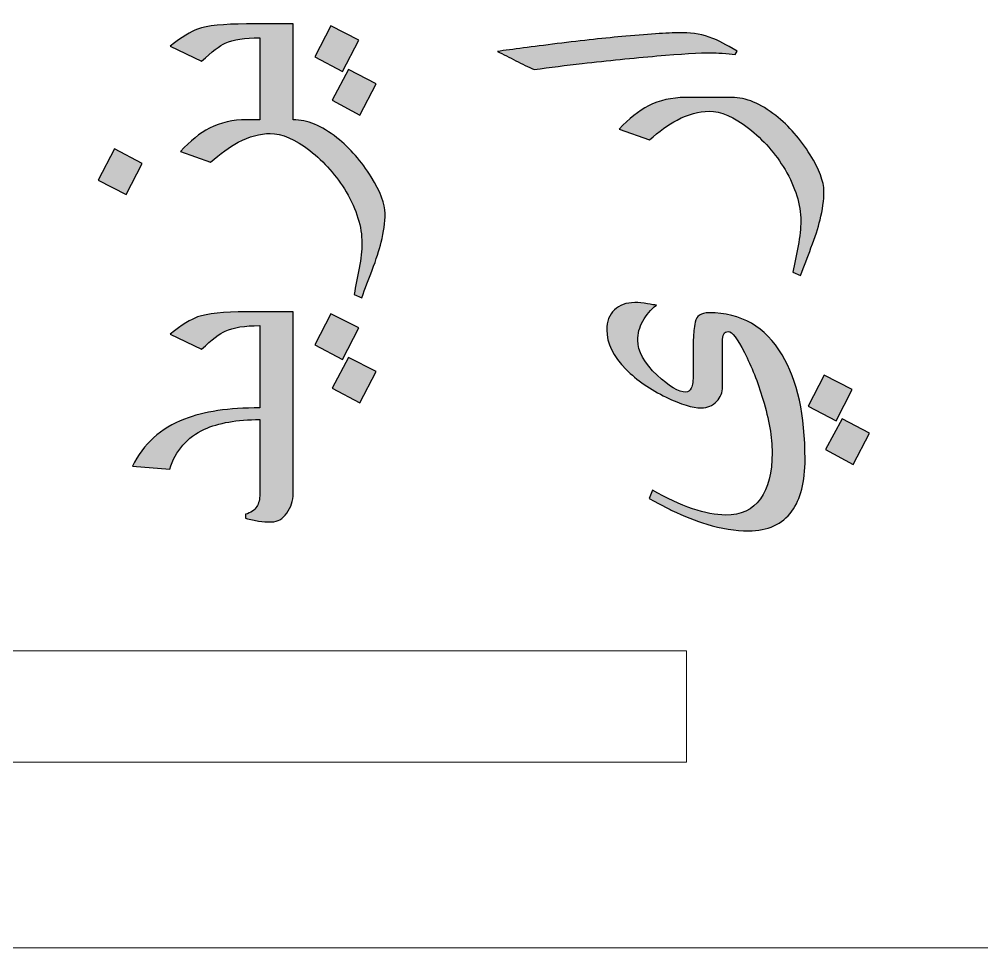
# Model space of a CAD drawing. Header units: millimetres. Extents: x -114 to 68, y -982 to -634.
# Drawn here: x -68.66 to -47.92, y -724.46 to -704.44 of the extents above; entities that cross this region are included whole.
import ezdxf

# ---------------------------------------------------------------- set-up
doc = ezdxf.new("R2010")
doc.units = ezdxf.units.MM
doc.header["$MEASUREMENT"] = 0
doc.layers.add('Layer 1', color=7, linetype='Continuous')

msp = doc.modelspace()

# ---------------------------------------------------------------- hatches: boundary and pattern name
at = {"layer": 'Layer 1', "true_color": 0x2b2a29}
h = msp.add_hatch(color=250, dxfattribs=at)
edge = h.paths.add_edge_path()
edge.add_spline(control_points=[(-62.7589, -706.6094), (-62.456, -706.6098), (-62.1418, -706.7396), (-61.8163, -706.9989), (-61.5299, -707.2246), (-61.2829, -707.5054), (-61.0755, -707.8427), (-60.8765, -708.1616), (-60.7777, -708.4255), (-60.7777, -708.6329), (-60.7777, -708.8234), (-60.806, -709.028), (-60.861, -709.2496), (-60.9019, -709.4175), (-60.9682, -709.6193), (-61.0571, -709.8535), (-61.1319, -710.0511), (-61.2067, -710.2487), (-61.2815, -710.4448), (-61.2815, -710.4448), (-61.4466, -710.3742), (-61.4466, -710.3742), (-61.4099, -710.1922), (-61.3732, -710.0031), (-61.3351, -709.8056), (-61.297, -709.608), (-61.2773, -709.4288), (-61.2773, -709.2693), (-61.2773, -708.9166), (-61.3902, -708.5483), (-61.6159, -708.1644), (-61.8234, -707.8159), (-62.0844, -707.5196), (-62.4005, -707.274), (-62.7166, -707.0285), (-63.0002, -706.9057), (-63.2542, -706.9057), (-63.473, -706.9057), (-63.7016, -706.9692), (-63.9415, -707.0948), (-64.1348, -707.1964), (-64.3323, -707.3403), (-64.5369, -707.5238), (-64.5369, -707.5238), (-65.1889, -707.291), (-65.1889, -707.291), (-64.9786, -707.0652), (-64.7698, -706.8987), (-64.5595, -706.7914), (-64.3225, -706.6701), (-64.0572, -706.6094), (-63.7651, -706.6094), (-63.7651, -706.6094), (-63.4786, -706.6094), (-63.4786, -706.6094), (-63.4786, -706.6094), (-63.4786, -704.8413), (-63.4786, -704.8413), (-63.8032, -704.8413), (-64.0501, -704.8808), (-64.2209, -704.9584), (-64.3394, -705.0106), (-64.5087, -705.1404), (-64.7317, -705.3493), (-64.7317, -705.3493), (-65.409, -705.0233), (-65.409, -705.0233), (-65.1578, -704.8271), (-64.9631, -704.7044), (-64.822, -704.655), (-64.6103, -704.5816), (-64.259, -704.5449), (-63.7679, -704.5449), (-63.7679, -704.5449), (-62.7589, -704.5449), (-62.7589, -704.5449), (-62.7589, -704.5449), (-62.7589, -706.6094), (-62.7589, -706.6094)], knot_values=[0, 0, 0, 0, 0.0384615, 0.0384615, 0.0384615, 0.0769231, 0.0769231, 0.0769231, 0.1153846, 0.1153846, 0.1153846, 0.1538462, 0.1538462, 0.1538462, 0.1923077, 0.1923077, 0.1923077, 0.2307692, 0.2307692, 0.2307692, 0.2692308, 0.2692308, 0.2692308, 0.3076923, 0.3076923, 0.3076923, 0.3461538, 0.3461538, 0.3461538, 0.3846154, 0.3846154, 0.3846154, 0.4230769, 0.4230769, 0.4230769, 0.4615385, 0.4615385, 0.4615385, 0.5, 0.5, 0.5, 0.5384615, 0.5384615, 0.5384615, 0.5769231, 0.5769231, 0.5769231, 0.6153846, 0.6153846, 0.6153846, 0.6538462, 0.6538462, 0.6538462, 0.6923077, 0.6923077, 0.6923077, 0.7307692, 0.7307692, 0.7307692, 0.7692308, 0.7692308, 0.7692308, 0.8076923, 0.8076923, 0.8076923, 0.8461538, 0.8461538, 0.8461538, 0.8846154, 0.8846154, 0.8846154, 0.9230769, 0.9230769, 0.9230769, 0.9615385, 0.9615385, 0.9615385, 1, 1, 1, 1], degree=3, periodic=1)
h = msp.add_hatch(color=250, dxfattribs=at)
edge = h.paths.add_edge_path()
edge.add_spline(control_points=[(-61.9461, -704.5873), (-61.9461, -704.5873), (-61.345, -704.8921), (-61.345, -704.8921), (-61.345, -704.8921), (-61.6921, -705.5694), (-61.6921, -705.5694), (-61.6921, -705.5694), (-62.2933, -705.2561), (-62.2933, -705.2561), (-62.2933, -705.2561), (-61.9461, -704.5873), (-61.9461, -704.5873)], knot_values=[0, 0, 0, 0, 0.25, 0.25, 0.25, 0.5, 0.5, 0.5, 0.75, 0.75, 0.75, 1, 1, 1, 1], degree=3, periodic=1)
h = msp.add_hatch(color=250, dxfattribs=at)
edge = h.paths.add_edge_path()
edge.add_spline(control_points=[(-54.3558, -704.734), (-54.1356, -704.734), (-53.9211, -704.7749), (-53.7151, -704.8554), (-53.605, -704.8977), (-53.4301, -704.988), (-53.1902, -705.1277), (-53.1902, -705.1277), (-53.2311, -705.2025), (-53.2311, -705.2025), (-53.3115, -705.1926), (-53.4032, -705.1841), (-53.5091, -705.1771), (-53.6135, -705.17), (-53.6841, -705.1658), (-53.7193, -705.1658), (-54.0058, -705.1658), (-54.4066, -705.1884), (-54.9202, -705.2335), (-55.4338, -705.2801), (-55.9701, -705.3337), (-56.5303, -705.3972), (-56.869, -705.4367), (-57.2147, -705.4791), (-57.5675, -705.5256), (-57.6888, -705.4706), (-57.8186, -705.4071), (-57.9597, -705.3365), (-58.0994, -705.266), (-58.2307, -705.1997), (-58.3549, -705.1362), (-58.0416, -705.0924), (-57.6112, -705.036), (-57.0665, -704.9682), (-56.5204, -704.9005), (-56.0293, -704.8469), (-55.5905, -704.8088), (-55.0458, -704.7594), (-54.6337, -704.734), (-54.3558, -704.734)], knot_values=[0, 0, 0, 0, 0.0769231, 0.0769231, 0.0769231, 0.1538462, 0.1538462, 0.1538462, 0.2307692, 0.2307692, 0.2307692, 0.3076923, 0.3076923, 0.3076923, 0.3846154, 0.3846154, 0.3846154, 0.4615385, 0.4615385, 0.4615385, 0.5384615, 0.5384615, 0.5384615, 0.6153846, 0.6153846, 0.6153846, 0.6923077, 0.6923077, 0.6923077, 0.7692308, 0.7692308, 0.7692308, 0.8461538, 0.8461538, 0.8461538, 0.9230769, 0.9230769, 0.9230769, 1, 1, 1, 1], degree=3, periodic=1)
h = msp.add_hatch(color=250, dxfattribs=at)
edge = h.paths.add_edge_path()
edge.add_spline(control_points=[(-61.5651, -705.5271), (-61.5651, -705.5271), (-60.9725, -705.8333), (-60.9725, -705.8333), (-60.9725, -705.8333), (-61.3238, -706.5092), (-61.3238, -706.5092), (-61.3238, -706.5092), (-61.9207, -706.1903), (-61.9207, -706.1903), (-61.9207, -706.1903), (-61.5651, -705.5271), (-61.5651, -705.5271)], knot_values=[0, 0, 0, 0, 0.25, 0.25, 0.25, 0.5, 0.5, 0.5, 0.75, 0.75, 0.75, 1, 1, 1, 1], degree=3, periodic=1)
h = msp.add_hatch(color=250, dxfattribs=at)
edge = h.paths.add_edge_path()
edge.add_spline(control_points=[(-53.3016, -706.1296), (-52.9983, -706.1296), (-52.6836, -706.2594), (-52.3576, -706.5191), (-52.0712, -706.7448), (-51.8242, -707.0256), (-51.6168, -707.3629), (-51.4178, -707.6818), (-51.319, -707.9457), (-51.319, -708.1531), (-51.319, -708.3436), (-51.3473, -708.5482), (-51.4023, -708.7698), (-51.4432, -708.9377), (-51.5095, -709.1395), (-51.5984, -709.3737), (-51.6732, -709.5713), (-51.748, -709.7689), (-51.8228, -709.965), (-51.8228, -709.965), (-51.9879, -709.8944), (-51.9879, -709.8944), (-51.9512, -709.7124), (-51.9145, -709.5233), (-51.8764, -709.3258), (-51.8383, -709.1282), (-51.8186, -708.949), (-51.8186, -708.7895), (-51.8186, -708.4368), (-51.9315, -708.0685), (-52.1572, -707.6846), (-52.3647, -707.3361), (-52.6257, -707.0398), (-52.9418, -706.7942), (-53.2579, -706.5487), (-53.5415, -706.4259), (-53.7955, -706.4259), (-54.0143, -706.4259), (-54.2429, -706.4894), (-54.4828, -706.615), (-54.6761, -706.7166), (-54.8736, -706.8605), (-55.0782, -707.044), (-55.0782, -707.044), (-55.7302, -706.8112), (-55.7302, -706.8112), (-55.5199, -706.5854), (-55.3111, -706.4189), (-55.1008, -706.3116), (-54.8638, -706.1903), (-54.5985, -706.1296), (-54.3064, -706.1296), (-54.3064, -706.1296), (-53.3016, -706.1296), (-53.3016, -706.1296)], knot_values=[0, 0, 0, 0, 0.0555556, 0.0555556, 0.0555556, 0.1111111, 0.1111111, 0.1111111, 0.1666667, 0.1666667, 0.1666667, 0.2222222, 0.2222222, 0.2222222, 0.2777778, 0.2777778, 0.2777778, 0.3333333, 0.3333333, 0.3333333, 0.3888889, 0.3888889, 0.3888889, 0.4444444, 0.4444444, 0.4444444, 0.5, 0.5, 0.5, 0.5555556, 0.5555556, 0.5555556, 0.6111111, 0.6111111, 0.6111111, 0.6666667, 0.6666667, 0.6666667, 0.7222222, 0.7222222, 0.7222222, 0.7777778, 0.7777778, 0.7777778, 0.8333333, 0.8333333, 0.8333333, 0.8888889, 0.8888889, 0.8888889, 0.9444444, 0.9444444, 0.9444444, 1, 1, 1, 1], degree=3, periodic=1)
h = msp.add_hatch(color=250, dxfattribs=at)
edge = h.paths.add_edge_path()
edge.add_spline(control_points=[(-66.6085, -707.2359), (-66.6085, -707.2359), (-66.0102, -707.5548), (-66.0102, -707.5548), (-66.0102, -707.5548), (-66.3559, -708.2181), (-66.3559, -708.2181), (-66.3559, -708.2181), (-66.9584, -707.9147), (-66.9584, -707.9147), (-66.9584, -707.9147), (-66.6085, -707.2359), (-66.6085, -707.2359)], knot_values=[0, 0, 0, 0, 0.25, 0.25, 0.25, 0.5, 0.5, 0.5, 0.75, 0.75, 0.75, 1, 1, 1, 1], degree=3, periodic=1)
h = msp.add_hatch(color=250, dxfattribs=at)
edge = h.paths.add_edge_path()
edge.add_spline(control_points=[(-55.3972, -710.5506), (-55.3083, -710.5506), (-55.2179, -710.5591), (-55.1248, -710.5746), (-55.0331, -710.5916), (-54.9668, -710.6029), (-54.9287, -710.6071), (-55.0543, -710.7045), (-55.1516, -710.8188), (-55.2236, -710.9528), (-55.2956, -711.0869), (-55.3322, -711.2223), (-55.3322, -711.3606), (-55.3322, -711.6005), (-55.1925, -711.8531), (-54.9117, -712.117), (-54.6549, -712.3597), (-54.4489, -712.4811), (-54.2965, -712.4811), (-54.2443, -712.4811), (-54.2048, -712.4514), (-54.178, -712.3922), (-54.1511, -712.3329), (-54.1384, -712.2299), (-54.1384, -712.0831), (-54.1384, -712.0831), (-54.1384, -711.7529), (-54.1384, -711.7529), (-54.1384, -711.554), (-54.137, -711.4058), (-54.1328, -711.3112), (-54.1286, -711.2153), (-54.1159, -711.1024), (-54.0933, -710.9697), (-54.0707, -710.8371), (-53.9705, -710.7708), (-53.7927, -710.7708), (-53.1041, -710.7708), (-52.5792, -711.0728), (-52.2193, -711.6753), (-51.8905, -712.2299), (-51.7254, -712.9792), (-51.7254, -713.9246), (-51.7254, -714.4143), (-51.82, -714.7896), (-52.0105, -715.0479), (-52.2165, -715.3287), (-52.5284, -715.4698), (-52.9432, -715.4698), (-53.2297, -715.4698), (-53.5303, -715.4232), (-53.8435, -715.3287), (-54.0834, -715.2581), (-54.3332, -715.1579), (-54.5956, -715.0309), (-54.6126, -715.0239), (-54.7763, -714.9364), (-55.0867, -714.7713), (-55.0867, -714.7713), (-55.0162, -714.5977), (-55.0162, -714.5977), (-54.7085, -714.7699), (-54.4207, -714.9025), (-54.1526, -714.9943), (-53.8859, -715.086), (-53.6488, -715.1311), (-53.4428, -715.1311), (-53.1069, -715.1311), (-52.8557, -715.0154), (-52.6878, -714.7826), (-52.5199, -714.5512), (-52.4366, -714.2181), (-52.4366, -713.7863), (-52.4366, -713.4575), (-52.5015, -713.0737), (-52.6328, -712.6363), (-52.7443, -712.2623), (-52.8783, -711.9265), (-53.0335, -711.6259), (-53.1888, -711.3268), (-53.3031, -711.1772), (-53.3764, -711.1772), (-53.4286, -711.1772), (-53.4625, -711.1941), (-53.4794, -711.2294), (-53.495, -711.2633), (-53.5034, -711.3197), (-53.5034, -711.3973), (-53.5034, -711.3973), (-53.5034, -712.3682), (-53.5034, -712.3682), (-53.5034, -712.4867), (-53.5458, -712.5911), (-53.6319, -712.6828), (-53.7179, -712.7746), (-53.828, -712.8197), (-53.9635, -712.8197), (-54.1483, -712.8197), (-54.3995, -712.7435), (-54.717, -712.5911), (-55.0627, -712.426), (-55.3506, -712.2256), (-55.5834, -711.99), (-55.8614, -711.7078), (-56.0011, -711.4241), (-56.0011, -711.1391), (-56.0011, -710.957), (-55.9461, -710.8131), (-55.836, -710.7087), (-55.7245, -710.6029), (-55.5792, -710.5506), (-55.3972, -710.5506)], knot_values=[0, 0, 0, 0, 0.027027, 0.027027, 0.027027, 0.0540541, 0.0540541, 0.0540541, 0.0810811, 0.0810811, 0.0810811, 0.1081081, 0.1081081, 0.1081081, 0.1351351, 0.1351351, 0.1351351, 0.1621622, 0.1621622, 0.1621622, 0.1891892, 0.1891892, 0.1891892, 0.2162162, 0.2162162, 0.2162162, 0.2432432, 0.2432432, 0.2432432, 0.2702703, 0.2702703, 0.2702703, 0.2972973, 0.2972973, 0.2972973, 0.3243243, 0.3243243, 0.3243243, 0.3513514, 0.3513514, 0.3513514, 0.3783784, 0.3783784, 0.3783784, 0.4054054, 0.4054054, 0.4054054, 0.4324324, 0.4324324, 0.4324324, 0.4594595, 0.4594595, 0.4594595, 0.4864865, 0.4864865, 0.4864865, 0.5135135, 0.5135135, 0.5135135, 0.5405405, 0.5405405, 0.5405405, 0.5675676, 0.5675676, 0.5675676, 0.5945946, 0.5945946, 0.5945946, 0.6216216, 0.6216216, 0.6216216, 0.6486486, 0.6486486, 0.6486486, 0.6756757, 0.6756757, 0.6756757, 0.7027027, 0.7027027, 0.7027027, 0.7297297, 0.7297297, 0.7297297, 0.7567568, 0.7567568, 0.7567568, 0.7837838, 0.7837838, 0.7837838, 0.8108108, 0.8108108, 0.8108108, 0.8378378, 0.8378378, 0.8378378, 0.8648649, 0.8648649, 0.8648649, 0.8918919, 0.8918919, 0.8918919, 0.9189189, 0.9189189, 0.9189189, 0.9459459, 0.9459459, 0.9459459, 0.972973, 0.972973, 0.972973, 1, 1, 1, 1], degree=3, periodic=1)
h = msp.add_hatch(color=250, dxfattribs=at)
edge = h.paths.add_edge_path()
edge.add_spline(control_points=[(-62.7589, -710.751), (-62.7589, -710.751), (-62.7589, -712.8197), (-62.7589, -712.8197), (-62.7589, -712.8197), (-62.7589, -713.1048), (-62.7589, -713.1048), (-62.7589, -713.1048), (-62.7589, -714.6669), (-62.7589, -714.6669), (-62.7589, -714.8235), (-62.8041, -714.9646), (-62.8958, -715.0902), (-62.9861, -715.2144), (-63.0934, -715.2779), (-63.2176, -715.2779), (-63.322, -715.2779), (-63.4165, -715.2722), (-63.5026, -715.261), (-63.5873, -715.2497), (-63.6818, -715.2285), (-63.7834, -715.1989), (-63.7834, -715.1989), (-63.7834, -715.1142), (-63.7834, -715.1142), (-63.6705, -715.0832), (-63.5901, -715.0281), (-63.5407, -714.9491), (-63.4998, -714.8828), (-63.4786, -714.7911), (-63.4786, -714.6753), (-63.4786, -714.6753), (-63.4786, -713.1048), (-63.4786, -713.1048), (-63.4786, -713.1048), (-63.4786, -713.0737), (-63.4786, -713.0737), (-63.9725, -713.0737), (-64.369, -713.1429), (-64.6696, -713.2812), (-65.0435, -713.4533), (-65.2933, -713.7398), (-65.4175, -714.1405), (-65.4175, -714.1405), (-66.2218, -714.077), (-66.2218, -714.077), (-65.9876, -713.5987), (-65.6136, -713.26), (-65.1, -713.061), (-64.6865, -712.9002), (-64.1461, -712.8197), (-63.4786, -712.8197), (-63.4786, -712.8197), (-63.4786, -711.0474), (-63.4786, -711.0474), (-63.8032, -711.0474), (-64.0501, -711.0869), (-64.2209, -711.1645), (-64.3394, -711.2167), (-64.5087, -711.3465), (-64.7317, -711.5554), (-64.7317, -711.5554), (-65.409, -711.2294), (-65.409, -711.2294), (-65.1578, -711.0332), (-64.9631, -710.9105), (-64.822, -710.8611), (-64.6103, -710.7877), (-64.259, -710.751), (-63.7679, -710.751), (-63.7679, -710.751), (-62.7589, -710.751), (-62.7589, -710.751)], knot_values=[0, 0, 0, 0, 0.0416667, 0.0416667, 0.0416667, 0.0833333, 0.0833333, 0.0833333, 0.125, 0.125, 0.125, 0.1666667, 0.1666667, 0.1666667, 0.2083333, 0.2083333, 0.2083333, 0.25, 0.25, 0.25, 0.2916667, 0.2916667, 0.2916667, 0.3333333, 0.3333333, 0.3333333, 0.375, 0.375, 0.375, 0.4166667, 0.4166667, 0.4166667, 0.4583333, 0.4583333, 0.4583333, 0.5, 0.5, 0.5, 0.5416667, 0.5416667, 0.5416667, 0.5833333, 0.5833333, 0.5833333, 0.625, 0.625, 0.625, 0.6666667, 0.6666667, 0.6666667, 0.7083333, 0.7083333, 0.7083333, 0.75, 0.75, 0.75, 0.7916667, 0.7916667, 0.7916667, 0.8333333, 0.8333333, 0.8333333, 0.875, 0.875, 0.875, 0.9166667, 0.9166667, 0.9166667, 0.9583333, 0.9583333, 0.9583333, 1, 1, 1, 1], degree=3, periodic=1)
h = msp.add_hatch(color=250, dxfattribs=at)
edge = h.paths.add_edge_path()
edge.add_spline(control_points=[(-61.9461, -710.7934), (-61.9461, -710.7934), (-61.345, -711.0982), (-61.345, -711.0982), (-61.345, -711.0982), (-61.6921, -711.7755), (-61.6921, -711.7755), (-61.6921, -711.7755), (-62.2933, -711.4622), (-62.2933, -711.4622), (-62.2933, -711.4622), (-61.9461, -710.7934), (-61.9461, -710.7934)], knot_values=[0, 0, 0, 0, 0.25, 0.25, 0.25, 0.5, 0.5, 0.5, 0.75, 0.75, 0.75, 1, 1, 1, 1], degree=3, periodic=1)
h = msp.add_hatch(color=250, dxfattribs=at)
edge = h.paths.add_edge_path()
edge.add_spline(control_points=[(-61.5651, -711.7332), (-61.5651, -711.7332), (-60.9725, -712.0394), (-60.9725, -712.0394), (-60.9725, -712.0394), (-61.3238, -712.7153), (-61.3238, -712.7153), (-61.3238, -712.7153), (-61.9207, -712.3964), (-61.9207, -712.3964), (-61.9207, -712.3964), (-61.5651, -711.7332), (-61.5651, -711.7332)], knot_values=[0, 0, 0, 0, 0.25, 0.25, 0.25, 0.5, 0.5, 0.5, 0.75, 0.75, 0.75, 1, 1, 1, 1], degree=3, periodic=1)
h = msp.add_hatch(color=250, dxfattribs=at)
edge = h.paths.add_edge_path()
edge.add_spline(control_points=[(-51.3106, -712.117), (-51.3106, -712.117), (-50.7094, -712.4218), (-50.7094, -712.4218), (-50.7094, -712.4218), (-51.0566, -713.0991), (-51.0566, -713.0991), (-51.0566, -713.0991), (-51.6577, -712.7859), (-51.6577, -712.7859), (-51.6577, -712.7859), (-51.3106, -712.117), (-51.3106, -712.117)], knot_values=[0, 0, 0, 0, 0.25, 0.25, 0.25, 0.5, 0.5, 0.5, 0.75, 0.75, 0.75, 1, 1, 1, 1], degree=3, periodic=1)
h = msp.add_hatch(color=250, dxfattribs=at)
edge = h.paths.add_edge_path()
edge.add_spline(control_points=[(-50.9296, -713.0568), (-50.9296, -713.0568), (-50.3369, -713.363), (-50.3369, -713.363), (-50.3369, -713.363), (-50.6883, -714.0389), (-50.6883, -714.0389), (-50.6883, -714.0389), (-51.2852, -713.72), (-51.2852, -713.72), (-51.2852, -713.72), (-50.9296, -713.0568), (-50.9296, -713.0568)], knot_values=[0, 0, 0, 0, 0.25, 0.25, 0.25, 0.5, 0.5, 0.5, 0.75, 0.75, 0.75, 1, 1, 1, 1], degree=3, periodic=1)

# ---------------------------------------------------------------- linework, layer by layer
at = {"layer": 'Layer 1', "color": 230, "lineweight": 20}
msp.add_open_spline([(-109.4153, -724.459), (-109.4153, -724.459), (60.5847, -724.459), (60.5847, -724.459), (63.3347, -724.459), (65.5847, -722.2089), (65.5847, -719.4589), (65.5847, -719.4589), (65.5847, -639.4591), (65.5847, -639.4591), (65.5847, -636.7091), (63.3347, -634.459), (60.5847, -634.459), (60.5847, -634.459), (-109.4153, -634.459), (-109.4153, -634.459), (-112.1653, -634.459), (-114.4153, -636.7091), (-114.4153, -639.4591), (-114.4153, -639.4591), (-114.4153, -719.4589), (-114.4153, -719.4589), (-114.4153, -722.2089), (-112.1653, -724.459), (-109.4153, -724.459)], degree=3, knots=[0, 0, 0, 0, 0.125, 0.125, 0.125, 0.25, 0.25, 0.25, 0.375, 0.375, 0.375, 0.5, 0.5, 0.5, 0.625, 0.625, 0.625, 0.75, 0.75, 0.75, 0.875, 0.875, 0.875, 1, 1, 1, 1], dxfattribs=at)
msp.add_open_spline([(-109.4153, -724.459), (-109.4153, -724.459), (60.5847, -724.459), (60.5847, -724.459), (63.3347, -724.459), (65.5847, -722.2089), (65.5847, -719.4589), (65.5847, -719.4589), (65.5847, -639.4591), (65.5847, -639.4591), (65.5847, -636.7091), (63.3347, -634.459), (60.5847, -634.459), (60.5847, -634.459), (-109.4153, -634.459), (-109.4153, -634.459), (-112.1653, -634.459), (-114.4153, -636.7091), (-114.4153, -639.4591), (-114.4153, -639.4591), (-114.4153, -719.4589), (-114.4153, -719.4589), (-114.4153, -722.2089), (-112.1653, -724.459), (-109.4153, -724.459)], degree=3, knots=[0, 0, 0, 0, 0.125, 0.125, 0.125, 0.25, 0.25, 0.25, 0.375, 0.375, 0.375, 0.5, 0.5, 0.5, 0.625, 0.625, 0.625, 0.75, 0.75, 0.75, 0.875, 0.875, 0.875, 1, 1, 1, 1], dxfattribs=at)
msp.add_open_spline([(-109.4153, -724.459), (-109.4153, -724.459), (60.5847, -724.459), (60.5847, -724.459), (63.3347, -724.459), (65.5847, -722.2089), (65.5847, -719.4589), (65.5847, -719.4589), (65.5847, -639.4591), (65.5847, -639.4591), (65.5847, -636.7091), (63.3347, -634.459), (60.5847, -634.459), (60.5847, -634.459), (-109.4153, -634.459), (-109.4153, -634.459), (-112.1653, -634.459), (-114.4153, -636.7091), (-114.4153, -639.4591), (-114.4153, -639.4591), (-114.4153, -719.4589), (-114.4153, -719.4589), (-114.4153, -722.2089), (-112.1653, -724.459), (-109.4153, -724.459)], degree=3, knots=[0, 0, 0, 0, 0.125, 0.125, 0.125, 0.25, 0.25, 0.25, 0.375, 0.375, 0.375, 0.5, 0.5, 0.5, 0.625, 0.625, 0.625, 0.75, 0.75, 0.75, 0.875, 0.875, 0.875, 1, 1, 1, 1], dxfattribs=at)
msp.add_open_spline([(-109.4153, -724.459), (-109.4153, -724.459), (60.5847, -724.459), (60.5847, -724.459), (63.3347, -724.459), (65.5847, -722.2089), (65.5847, -719.4589), (65.5847, -719.4589), (65.5847, -639.4591), (65.5847, -639.4591), (65.5847, -636.7091), (63.3347, -634.459), (60.5847, -634.459), (60.5847, -634.459), (-109.4153, -634.459), (-109.4153, -634.459), (-112.1653, -634.459), (-114.4153, -636.7091), (-114.4153, -639.4591), (-114.4153, -639.4591), (-114.4153, -719.4589), (-114.4153, -719.4589), (-114.4153, -722.2089), (-112.1653, -724.459), (-109.4153, -724.459)], degree=3, knots=[0, 0, 0, 0, 0.125, 0.125, 0.125, 0.25, 0.25, 0.25, 0.375, 0.375, 0.375, 0.5, 0.5, 0.5, 0.625, 0.625, 0.625, 0.75, 0.75, 0.75, 0.875, 0.875, 0.875, 1, 1, 1, 1], dxfattribs=at)
at = {"layer": 'Layer 1', "color": 250}
for points, knots in [([(-62.7589, -706.6094), (-62.456, -706.6098), (-62.1418, -706.7396), (-61.8163, -706.9989), (-61.5299, -707.2246), (-61.2829, -707.5054), (-61.0755, -707.8427), (-60.8765, -708.1616), (-60.7777, -708.4255), (-60.7777, -708.6329), (-60.7777, -708.8234), (-60.806, -709.028), (-60.861, -709.2496), (-60.9019, -709.4175), (-60.9682, -709.6193), (-61.0571, -709.8535), (-61.1319, -710.0511), (-61.2067, -710.2487), (-61.2815, -710.4448), (-61.2815, -710.4448), (-61.4466, -710.3742), (-61.4466, -710.3742), (-61.4099, -710.1922), (-61.3732, -710.0031), (-61.3351, -709.8056), (-61.297, -709.608), (-61.2773, -709.4288), (-61.2773, -709.2693), (-61.2773, -708.9166), (-61.3902, -708.5483), (-61.6159, -708.1644), (-61.8234, -707.8159), (-62.0844, -707.5196), (-62.4005, -707.274), (-62.7166, -707.0285), (-63.0002, -706.9057), (-63.2542, -706.9057), (-63.473, -706.9057), (-63.7016, -706.9692), (-63.9415, -707.0948), (-64.1348, -707.1964), (-64.3323, -707.3403), (-64.5369, -707.5238), (-64.5369, -707.5238), (-65.1889, -707.291), (-65.1889, -707.291), (-64.9786, -707.0652), (-64.7698, -706.8987), (-64.5595, -706.7914), (-64.3225, -706.6701), (-64.0572, -706.6094), (-63.7651, -706.6094), (-63.7651, -706.6094), (-63.4786, -706.6094), (-63.4786, -706.6094), (-63.4786, -706.6094), (-63.4786, -704.8413), (-63.4786, -704.8413), (-63.8032, -704.8413), (-64.0501, -704.8808), (-64.2209, -704.9584), (-64.3394, -705.0106), (-64.5087, -705.1404), (-64.7317, -705.3493), (-64.7317, -705.3493), (-65.409, -705.0233), (-65.409, -705.0233), (-65.1578, -704.8271), (-64.9631, -704.7044), (-64.822, -704.655), (-64.6103, -704.5816), (-64.259, -704.5449), (-63.7679, -704.5449), (-63.7679, -704.5449), (-62.7589, -704.5449), (-62.7589, -704.5449), (-62.7589, -704.5449), (-62.7589, -706.6094), (-62.7589, -706.6094)], [0, 0, 0, 0, 0.0384615, 0.0384615, 0.0384615, 0.0769231, 0.0769231, 0.0769231, 0.1153846, 0.1153846, 0.1153846, 0.1538462, 0.1538462, 0.1538462, 0.1923077, 0.1923077, 0.1923077, 0.2307692, 0.2307692, 0.2307692, 0.2692308, 0.2692308, 0.2692308, 0.3076923, 0.3076923, 0.3076923, 0.3461538, 0.3461538, 0.3461538, 0.3846154, 0.3846154, 0.3846154, 0.4230769, 0.4230769, 0.4230769, 0.4615385, 0.4615385, 0.4615385, 0.5, 0.5, 0.5, 0.5384615, 0.5384615, 0.5384615, 0.5769231, 0.5769231, 0.5769231, 0.6153846, 0.6153846, 0.6153846, 0.6538462, 0.6538462, 0.6538462, 0.6923077, 0.6923077, 0.6923077, 0.7307692, 0.7307692, 0.7307692, 0.7692308, 0.7692308, 0.7692308, 0.8076923, 0.8076923, 0.8076923, 0.8461538, 0.8461538, 0.8461538, 0.8846154, 0.8846154, 0.8846154, 0.9230769, 0.9230769, 0.9230769, 0.9615385, 0.9615385, 0.9615385, 1, 1, 1, 1]), ([(-61.9461, -704.5873), (-61.9461, -704.5873), (-61.345, -704.8921), (-61.345, -704.8921), (-61.345, -704.8921), (-61.6921, -705.5694), (-61.6921, -705.5694), (-61.6921, -705.5694), (-62.2933, -705.2561), (-62.2933, -705.2561), (-62.2933, -705.2561), (-61.9461, -704.5873), (-61.9461, -704.5873)], [0, 0, 0, 0, 0.25, 0.25, 0.25, 0.5, 0.5, 0.5, 0.75, 0.75, 0.75, 1, 1, 1, 1]), ([(-54.3558, -704.734), (-54.1356, -704.734), (-53.9211, -704.7749), (-53.7151, -704.8554), (-53.605, -704.8977), (-53.4301, -704.988), (-53.1902, -705.1277), (-53.1902, -705.1277), (-53.2311, -705.2025), (-53.2311, -705.2025), (-53.3115, -705.1926), (-53.4032, -705.1841), (-53.5091, -705.1771), (-53.6135, -705.17), (-53.6841, -705.1658), (-53.7193, -705.1658), (-54.0058, -705.1658), (-54.4066, -705.1884), (-54.9202, -705.2335), (-55.4338, -705.2801), (-55.9701, -705.3337), (-56.5303, -705.3972), (-56.869, -705.4367), (-57.2147, -705.4791), (-57.5675, -705.5256), (-57.6888, -705.4706), (-57.8186, -705.4071), (-57.9597, -705.3365), (-58.0994, -705.266), (-58.2307, -705.1997), (-58.3549, -705.1362), (-58.0416, -705.0924), (-57.6112, -705.036), (-57.0665, -704.9682), (-56.5204, -704.9005), (-56.0293, -704.8469), (-55.5905, -704.8088), (-55.0458, -704.7594), (-54.6337, -704.734), (-54.3558, -704.734)], [0, 0, 0, 0, 0.0769231, 0.0769231, 0.0769231, 0.1538462, 0.1538462, 0.1538462, 0.2307692, 0.2307692, 0.2307692, 0.3076923, 0.3076923, 0.3076923, 0.3846154, 0.3846154, 0.3846154, 0.4615385, 0.4615385, 0.4615385, 0.5384615, 0.5384615, 0.5384615, 0.6153846, 0.6153846, 0.6153846, 0.6923077, 0.6923077, 0.6923077, 0.7692308, 0.7692308, 0.7692308, 0.8461538, 0.8461538, 0.8461538, 0.9230769, 0.9230769, 0.9230769, 1, 1, 1, 1]), ([(-61.5651, -705.5271), (-61.5651, -705.5271), (-60.9725, -705.8333), (-60.9725, -705.8333), (-60.9725, -705.8333), (-61.3238, -706.5092), (-61.3238, -706.5092), (-61.3238, -706.5092), (-61.9207, -706.1903), (-61.9207, -706.1903), (-61.9207, -706.1903), (-61.5651, -705.5271), (-61.5651, -705.5271)], [0, 0, 0, 0, 0.25, 0.25, 0.25, 0.5, 0.5, 0.5, 0.75, 0.75, 0.75, 1, 1, 1, 1]), ([(-53.3016, -706.1296), (-52.9983, -706.1296), (-52.6836, -706.2594), (-52.3576, -706.5191), (-52.0712, -706.7448), (-51.8242, -707.0256), (-51.6168, -707.3629), (-51.4178, -707.6818), (-51.319, -707.9457), (-51.319, -708.1531), (-51.319, -708.3436), (-51.3473, -708.5482), (-51.4023, -708.7698), (-51.4432, -708.9377), (-51.5095, -709.1395), (-51.5984, -709.3737), (-51.6732, -709.5713), (-51.748, -709.7689), (-51.8228, -709.965), (-51.8228, -709.965), (-51.9879, -709.8944), (-51.9879, -709.8944), (-51.9512, -709.7124), (-51.9145, -709.5233), (-51.8764, -709.3258), (-51.8383, -709.1282), (-51.8186, -708.949), (-51.8186, -708.7895), (-51.8186, -708.4368), (-51.9315, -708.0685), (-52.1572, -707.6846), (-52.3647, -707.3361), (-52.6257, -707.0398), (-52.9418, -706.7942), (-53.2579, -706.5487), (-53.5415, -706.4259), (-53.7955, -706.4259), (-54.0143, -706.4259), (-54.2429, -706.4894), (-54.4828, -706.615), (-54.6761, -706.7166), (-54.8736, -706.8605), (-55.0782, -707.044), (-55.0782, -707.044), (-55.7302, -706.8112), (-55.7302, -706.8112), (-55.5199, -706.5854), (-55.3111, -706.4189), (-55.1008, -706.3116), (-54.8638, -706.1903), (-54.5985, -706.1296), (-54.3064, -706.1296), (-54.3064, -706.1296), (-53.3016, -706.1296), (-53.3016, -706.1296)], [0, 0, 0, 0, 0.0555556, 0.0555556, 0.0555556, 0.1111111, 0.1111111, 0.1111111, 0.1666667, 0.1666667, 0.1666667, 0.2222222, 0.2222222, 0.2222222, 0.2777778, 0.2777778, 0.2777778, 0.3333333, 0.3333333, 0.3333333, 0.3888889, 0.3888889, 0.3888889, 0.4444444, 0.4444444, 0.4444444, 0.5, 0.5, 0.5, 0.5555556, 0.5555556, 0.5555556, 0.6111111, 0.6111111, 0.6111111, 0.6666667, 0.6666667, 0.6666667, 0.7222222, 0.7222222, 0.7222222, 0.7777778, 0.7777778, 0.7777778, 0.8333333, 0.8333333, 0.8333333, 0.8888889, 0.8888889, 0.8888889, 0.9444444, 0.9444444, 0.9444444, 1, 1, 1, 1]), ([(-66.6085, -707.2359), (-66.6085, -707.2359), (-66.0102, -707.5548), (-66.0102, -707.5548), (-66.0102, -707.5548), (-66.3559, -708.2181), (-66.3559, -708.2181), (-66.3559, -708.2181), (-66.9584, -707.9147), (-66.9584, -707.9147), (-66.9584, -707.9147), (-66.6085, -707.2359), (-66.6085, -707.2359)], [0, 0, 0, 0, 0.25, 0.25, 0.25, 0.5, 0.5, 0.5, 0.75, 0.75, 0.75, 1, 1, 1, 1]), ([(-55.3972, -710.5506), (-55.3083, -710.5506), (-55.2179, -710.5591), (-55.1248, -710.5746), (-55.0331, -710.5916), (-54.9668, -710.6029), (-54.9287, -710.6071), (-55.0543, -710.7045), (-55.1516, -710.8188), (-55.2236, -710.9528), (-55.2956, -711.0869), (-55.3322, -711.2223), (-55.3322, -711.3606), (-55.3322, -711.6005), (-55.1925, -711.8531), (-54.9117, -712.117), (-54.6549, -712.3597), (-54.4489, -712.4811), (-54.2965, -712.4811), (-54.2443, -712.4811), (-54.2048, -712.4514), (-54.178, -712.3922), (-54.1511, -712.3329), (-54.1384, -712.2299), (-54.1384, -712.0831), (-54.1384, -712.0831), (-54.1384, -711.7529), (-54.1384, -711.7529), (-54.1384, -711.554), (-54.137, -711.4058), (-54.1328, -711.3112), (-54.1286, -711.2153), (-54.1159, -711.1024), (-54.0933, -710.9697), (-54.0707, -710.8371), (-53.9705, -710.7708), (-53.7927, -710.7708), (-53.1041, -710.7708), (-52.5792, -711.0728), (-52.2193, -711.6753), (-51.8905, -712.2299), (-51.7254, -712.9792), (-51.7254, -713.9246), (-51.7254, -714.4143), (-51.82, -714.7896), (-52.0105, -715.0479), (-52.2165, -715.3287), (-52.5284, -715.4698), (-52.9432, -715.4698), (-53.2297, -715.4698), (-53.5303, -715.4232), (-53.8435, -715.3287), (-54.0834, -715.2581), (-54.3332, -715.1579), (-54.5956, -715.0309), (-54.6126, -715.0239), (-54.7763, -714.9364), (-55.0867, -714.7713), (-55.0867, -714.7713), (-55.0162, -714.5977), (-55.0162, -714.5977), (-54.7085, -714.7699), (-54.4207, -714.9025), (-54.1526, -714.9943), (-53.8859, -715.086), (-53.6488, -715.1311), (-53.4428, -715.1311), (-53.1069, -715.1311), (-52.8557, -715.0154), (-52.6878, -714.7826), (-52.5199, -714.5512), (-52.4366, -714.2181), (-52.4366, -713.7863), (-52.4366, -713.4575), (-52.5015, -713.0737), (-52.6328, -712.6363), (-52.7443, -712.2623), (-52.8783, -711.9265), (-53.0335, -711.6259), (-53.1888, -711.3268), (-53.3031, -711.1772), (-53.3764, -711.1772), (-53.4286, -711.1772), (-53.4625, -711.1941), (-53.4794, -711.2294), (-53.495, -711.2633), (-53.5034, -711.3197), (-53.5034, -711.3973), (-53.5034, -711.3973), (-53.5034, -712.3682), (-53.5034, -712.3682), (-53.5034, -712.4867), (-53.5458, -712.5911), (-53.6319, -712.6828), (-53.7179, -712.7746), (-53.828, -712.8197), (-53.9635, -712.8197), (-54.1483, -712.8197), (-54.3995, -712.7435), (-54.717, -712.5911), (-55.0627, -712.426), (-55.3506, -712.2256), (-55.5834, -711.99), (-55.8614, -711.7078), (-56.0011, -711.4241), (-56.0011, -711.1391), (-56.0011, -710.957), (-55.9461, -710.8131), (-55.836, -710.7087), (-55.7245, -710.6029), (-55.5792, -710.5506), (-55.3972, -710.5506)], [0, 0, 0, 0, 0.027027, 0.027027, 0.027027, 0.0540541, 0.0540541, 0.0540541, 0.0810811, 0.0810811, 0.0810811, 0.1081081, 0.1081081, 0.1081081, 0.1351351, 0.1351351, 0.1351351, 0.1621622, 0.1621622, 0.1621622, 0.1891892, 0.1891892, 0.1891892, 0.2162162, 0.2162162, 0.2162162, 0.2432432, 0.2432432, 0.2432432, 0.2702703, 0.2702703, 0.2702703, 0.2972973, 0.2972973, 0.2972973, 0.3243243, 0.3243243, 0.3243243, 0.3513514, 0.3513514, 0.3513514, 0.3783784, 0.3783784, 0.3783784, 0.4054054, 0.4054054, 0.4054054, 0.4324324, 0.4324324, 0.4324324, 0.4594595, 0.4594595, 0.4594595, 0.4864865, 0.4864865, 0.4864865, 0.5135135, 0.5135135, 0.5135135, 0.5405405, 0.5405405, 0.5405405, 0.5675676, 0.5675676, 0.5675676, 0.5945946, 0.5945946, 0.5945946, 0.6216216, 0.6216216, 0.6216216, 0.6486486, 0.6486486, 0.6486486, 0.6756757, 0.6756757, 0.6756757, 0.7027027, 0.7027027, 0.7027027, 0.7297297, 0.7297297, 0.7297297, 0.7567568, 0.7567568, 0.7567568, 0.7837838, 0.7837838, 0.7837838, 0.8108108, 0.8108108, 0.8108108, 0.8378378, 0.8378378, 0.8378378, 0.8648649, 0.8648649, 0.8648649, 0.8918919, 0.8918919, 0.8918919, 0.9189189, 0.9189189, 0.9189189, 0.9459459, 0.9459459, 0.9459459, 0.972973, 0.972973, 0.972973, 1, 1, 1, 1]), ([(-62.7589, -710.751), (-62.7589, -710.751), (-62.7589, -712.8197), (-62.7589, -712.8197), (-62.7589, -712.8197), (-62.7589, -713.1048), (-62.7589, -713.1048), (-62.7589, -713.1048), (-62.7589, -714.6669), (-62.7589, -714.6669), (-62.7589, -714.8235), (-62.8041, -714.9646), (-62.8958, -715.0902), (-62.9861, -715.2144), (-63.0934, -715.2779), (-63.2176, -715.2779), (-63.322, -715.2779), (-63.4165, -715.2722), (-63.5026, -715.261), (-63.5873, -715.2497), (-63.6818, -715.2285), (-63.7834, -715.1989), (-63.7834, -715.1989), (-63.7834, -715.1142), (-63.7834, -715.1142), (-63.6705, -715.0832), (-63.5901, -715.0281), (-63.5407, -714.9491), (-63.4998, -714.8828), (-63.4786, -714.7911), (-63.4786, -714.6753), (-63.4786, -714.6753), (-63.4786, -713.1048), (-63.4786, -713.1048), (-63.4786, -713.1048), (-63.4786, -713.0737), (-63.4786, -713.0737), (-63.9725, -713.0737), (-64.369, -713.1429), (-64.6696, -713.2812), (-65.0435, -713.4533), (-65.2933, -713.7398), (-65.4175, -714.1405), (-65.4175, -714.1405), (-66.2218, -714.077), (-66.2218, -714.077), (-65.9876, -713.5987), (-65.6136, -713.26), (-65.1, -713.061), (-64.6865, -712.9002), (-64.1461, -712.8197), (-63.4786, -712.8197), (-63.4786, -712.8197), (-63.4786, -711.0474), (-63.4786, -711.0474), (-63.8032, -711.0474), (-64.0501, -711.0869), (-64.2209, -711.1645), (-64.3394, -711.2167), (-64.5087, -711.3465), (-64.7317, -711.5554), (-64.7317, -711.5554), (-65.409, -711.2294), (-65.409, -711.2294), (-65.1578, -711.0332), (-64.9631, -710.9105), (-64.822, -710.8611), (-64.6103, -710.7877), (-64.259, -710.751), (-63.7679, -710.751), (-63.7679, -710.751), (-62.7589, -710.751), (-62.7589, -710.751)], [0, 0, 0, 0, 0.0416667, 0.0416667, 0.0416667, 0.0833333, 0.0833333, 0.0833333, 0.125, 0.125, 0.125, 0.1666667, 0.1666667, 0.1666667, 0.2083333, 0.2083333, 0.2083333, 0.25, 0.25, 0.25, 0.2916667, 0.2916667, 0.2916667, 0.3333333, 0.3333333, 0.3333333, 0.375, 0.375, 0.375, 0.4166667, 0.4166667, 0.4166667, 0.4583333, 0.4583333, 0.4583333, 0.5, 0.5, 0.5, 0.5416667, 0.5416667, 0.5416667, 0.5833333, 0.5833333, 0.5833333, 0.625, 0.625, 0.625, 0.6666667, 0.6666667, 0.6666667, 0.7083333, 0.7083333, 0.7083333, 0.75, 0.75, 0.75, 0.7916667, 0.7916667, 0.7916667, 0.8333333, 0.8333333, 0.8333333, 0.875, 0.875, 0.875, 0.9166667, 0.9166667, 0.9166667, 0.9583333, 0.9583333, 0.9583333, 1, 1, 1, 1]), ([(-61.9461, -710.7934), (-61.9461, -710.7934), (-61.345, -711.0982), (-61.345, -711.0982), (-61.345, -711.0982), (-61.6921, -711.7755), (-61.6921, -711.7755), (-61.6921, -711.7755), (-62.2933, -711.4622), (-62.2933, -711.4622), (-62.2933, -711.4622), (-61.9461, -710.7934), (-61.9461, -710.7934)], [0, 0, 0, 0, 0.25, 0.25, 0.25, 0.5, 0.5, 0.5, 0.75, 0.75, 0.75, 1, 1, 1, 1]), ([(-61.5651, -711.7332), (-61.5651, -711.7332), (-60.9725, -712.0394), (-60.9725, -712.0394), (-60.9725, -712.0394), (-61.3238, -712.7153), (-61.3238, -712.7153), (-61.3238, -712.7153), (-61.9207, -712.3964), (-61.9207, -712.3964), (-61.9207, -712.3964), (-61.5651, -711.7332), (-61.5651, -711.7332)], [0, 0, 0, 0, 0.25, 0.25, 0.25, 0.5, 0.5, 0.5, 0.75, 0.75, 0.75, 1, 1, 1, 1]), ([(-51.3106, -712.117), (-51.3106, -712.117), (-50.7094, -712.4218), (-50.7094, -712.4218), (-50.7094, -712.4218), (-51.0566, -713.0991), (-51.0566, -713.0991), (-51.0566, -713.0991), (-51.6577, -712.7859), (-51.6577, -712.7859), (-51.6577, -712.7859), (-51.3106, -712.117), (-51.3106, -712.117)], [0, 0, 0, 0, 0.25, 0.25, 0.25, 0.5, 0.5, 0.5, 0.75, 0.75, 0.75, 1, 1, 1, 1]), ([(-50.9296, -713.0568), (-50.9296, -713.0568), (-50.3369, -713.363), (-50.3369, -713.363), (-50.3369, -713.363), (-50.6883, -714.0389), (-50.6883, -714.0389), (-50.6883, -714.0389), (-51.2852, -713.72), (-51.2852, -713.72), (-51.2852, -713.72), (-50.9296, -713.0568), (-50.9296, -713.0568)], [0, 0, 0, 0, 0.25, 0.25, 0.25, 0.5, 0.5, 0.5, 0.75, 0.75, 0.75, 1, 1, 1, 1])]:
    msp.add_open_spline(points, degree=3, knots=knots, dxfattribs=at)
at = {"layer": 'Layer 1', "color": 250, "lineweight": 20}
msp.add_open_spline([(-84.2843, -718.059), (-84.2843, -718.059), (-54.2843, -718.059), (-54.2843, -718.059), (-54.2843, -718.059), (-54.2843, -720.459), (-54.2843, -720.459), (-54.2843, -720.459), (-84.2843, -720.459), (-84.2843, -720.459), (-84.2843, -720.459), (-84.2843, -718.059), (-84.2843, -718.059)], degree=3, knots=[0, 0, 0, 0, 0.25, 0.25, 0.25, 0.5, 0.5, 0.5, 0.75, 0.75, 0.75, 1, 1, 1, 1], dxfattribs=at)
msp.add_open_spline([(-84.2843, -718.059), (-84.2843, -718.059), (-54.2843, -718.059), (-54.2843, -718.059), (-54.2843, -718.059), (-54.2843, -720.459), (-54.2843, -720.459), (-54.2843, -720.459), (-84.2843, -720.459), (-84.2843, -720.459), (-84.2843, -720.459), (-84.2843, -718.059), (-84.2843, -718.059)], degree=3, knots=[0, 0, 0, 0, 0.25, 0.25, 0.25, 0.5, 0.5, 0.5, 0.75, 0.75, 0.75, 1, 1, 1, 1], dxfattribs=at)
msp.add_open_spline([(-84.2843, -718.059), (-84.2843, -718.059), (-54.2843, -718.059), (-54.2843, -718.059), (-54.2843, -718.059), (-54.2843, -720.459), (-54.2843, -720.459), (-54.2843, -720.459), (-84.2843, -720.459), (-84.2843, -720.459), (-84.2843, -720.459), (-84.2843, -718.059), (-84.2843, -718.059)], degree=3, knots=[0, 0, 0, 0, 0.25, 0.25, 0.25, 0.5, 0.5, 0.5, 0.75, 0.75, 0.75, 1, 1, 1, 1], dxfattribs=at)
msp.add_open_spline([(-84.2843, -718.059), (-84.2843, -718.059), (-54.2843, -718.059), (-54.2843, -718.059), (-54.2843, -718.059), (-54.2843, -720.459), (-54.2843, -720.459), (-54.2843, -720.459), (-84.2843, -720.459), (-84.2843, -720.459), (-84.2843, -720.459), (-84.2843, -718.059), (-84.2843, -718.059)], degree=3, knots=[0, 0, 0, 0, 0.25, 0.25, 0.25, 0.5, 0.5, 0.5, 0.75, 0.75, 0.75, 1, 1, 1, 1], dxfattribs=at)

doc.saveas('drawing.dxf')
